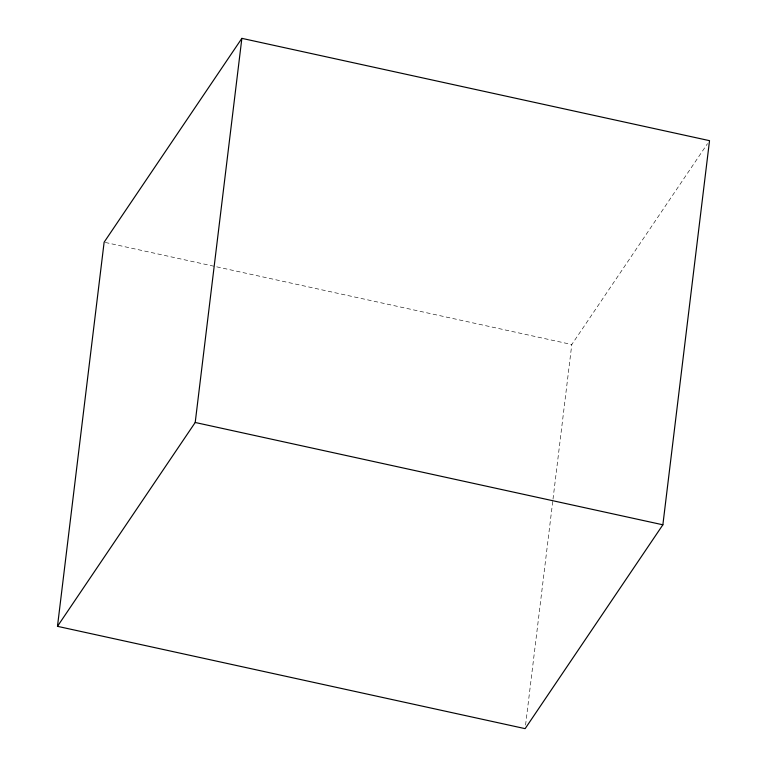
<?xml version="1.0" encoding="UTF-8"?>
<svg xmlns="http://www.w3.org/2000/svg" width="767" height="767" viewBox="0 0 767 767"><rect width="100%" height="100%" fill="white"/><g stroke="black" fill="none" stroke-linecap="round" stroke-linejoin="round"><path stroke-width="0.58" stroke-dasharray="3.83 2.88" d="M525.568 725.083L552.863 500.314M553.007 499.125L571.789 344.517L707.51 143.63M105.3 242.458L571.789 344.517"/><path stroke-width="1.15" d="M57.477 626.332L104.13 242.199L241.864 38.35L709.523 140.668L662.87 524.801L525.136 728.65L57.477 626.332L195.211 422.483L241.864 38.35M195.211 422.483L662.87 524.801"/></g></svg>
